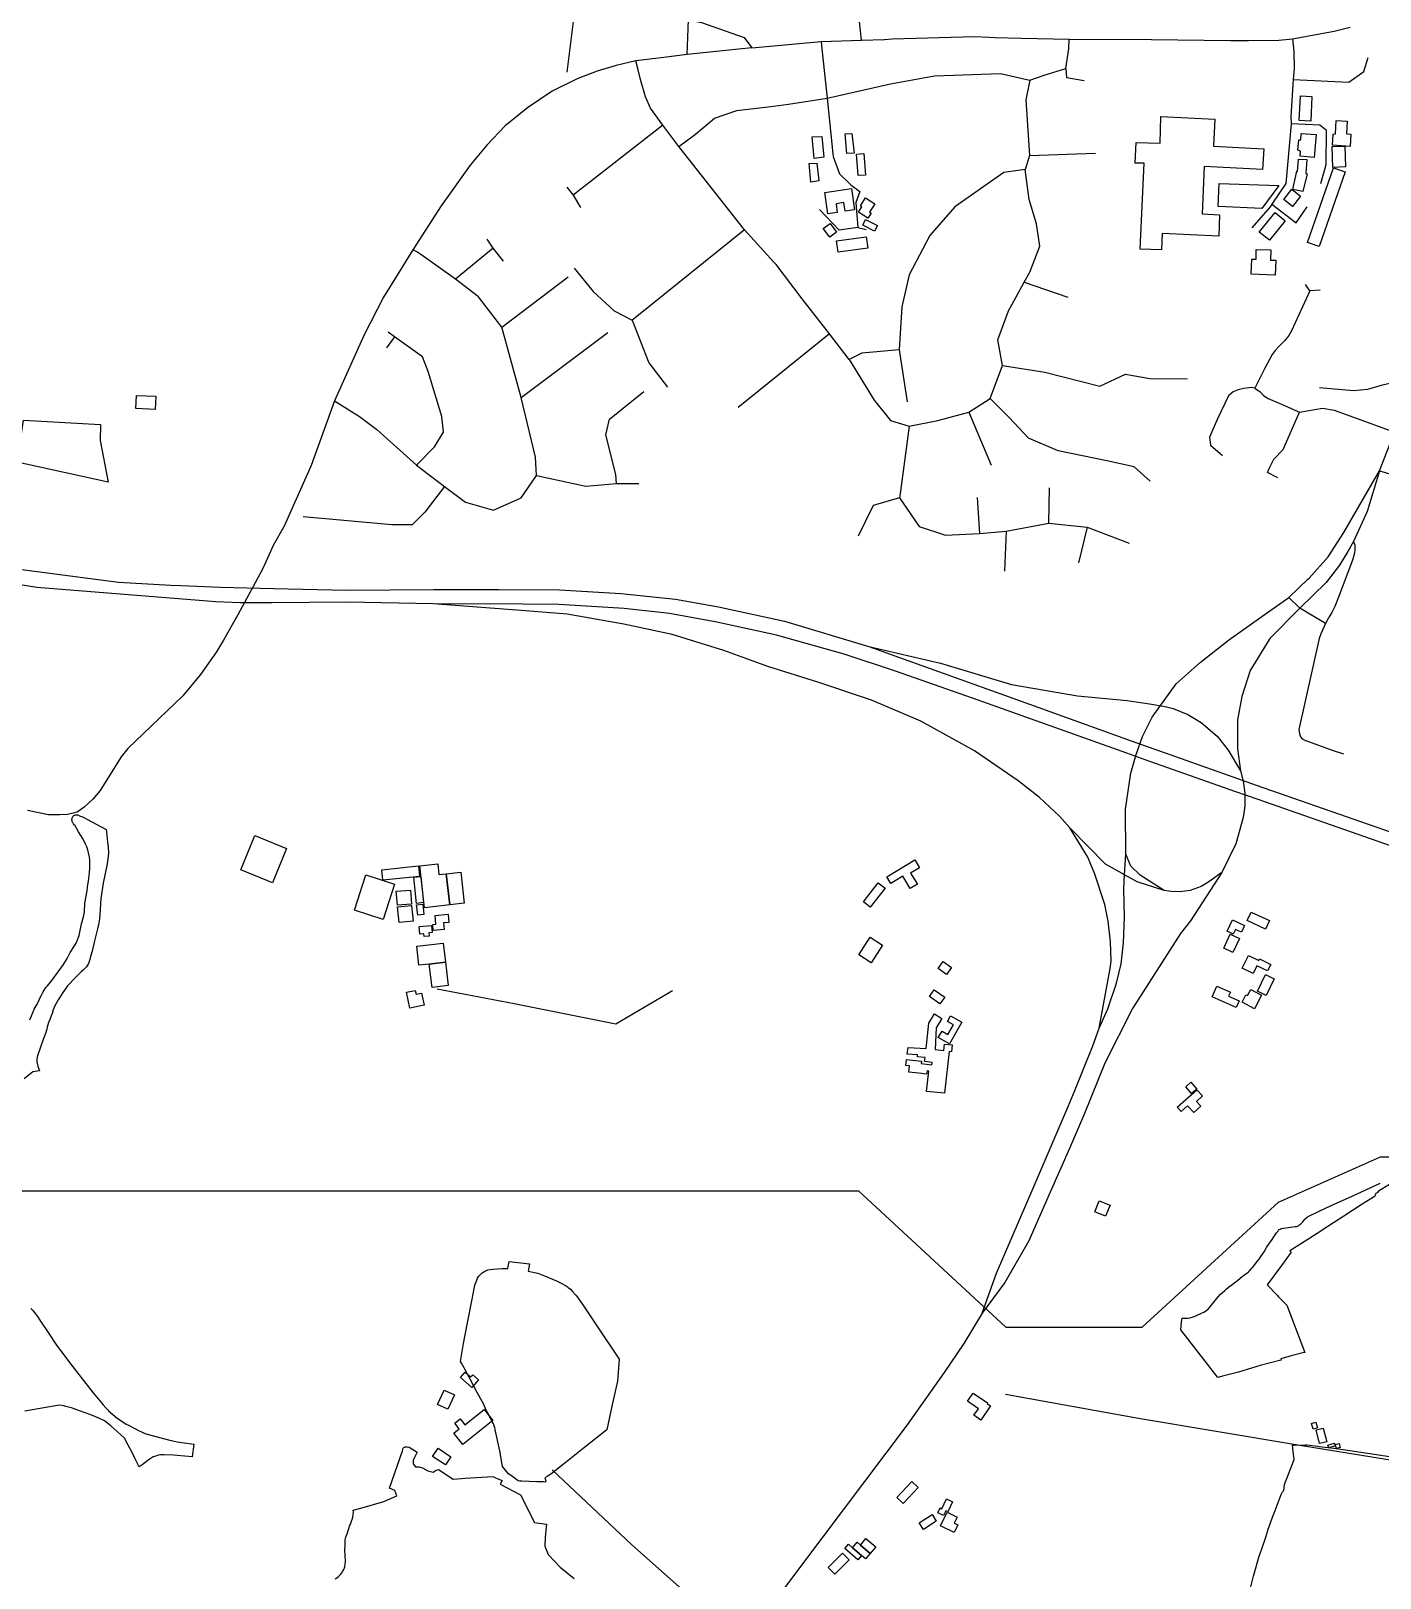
# Model space of a CAD drawing. Header units: metres. Extents: x 553506 to 563855, y 142925 to 150243.
# Drawn here: x 557246 to 558435, y 144234 to 145597 of the extents above; entities that cross this region are included whole.
import ezdxf

# ---------------------------------------------------------------- set-up
doc = ezdxf.new("R2010")
doc.units = ezdxf.units.M
for name, color, linetype in [('C-ANCIENT_WOODLAND', 94, 'Continuous'), ('C-BUILDINGS', 8, 'Continuous'), ('C-POWER_LINES', 6, 'Continuous'), ('C-ROADS', 33, 'Continuous'), ('C-WATERWAYS', 5, 'Continuous'), ('E-132KV-UGC-ALT', 8, 'Continuous')]:
    doc.layers.add(name, color=color, linetype=linetype)

msp = doc.modelspace()

# ---------------------------------------------------------------- linework, layer by layer
at = {"layer": 'C-ANCIENT_WOODLAND'}
for points in [[(557245.0999, 144725.4999), (557247.8999, 144732.5999), (557248.8999, 144735.0999), (557249.7999, 144736.5999), (557250.6999, 144737.9999), (557251.3999, 144739.2999), (557252.3999, 144741.2999), (557253.1999, 144743.2999), (557253.2999, 144743.4999), (557254.8999, 144746.7999), (557255.4999, 144747.9999), (557256.7999, 144750.3999), (557257.5999, 144751.7999), (557259.1999, 144753.9999), (557260.5999, 144755.6999), (557263.0999, 144758.8999), (557265.2999, 144761.4999), (557269.0999, 144766.5999), (557270.0999, 144767.9999), (557273.1999, 144772.2999), (557274.5999, 144774.3999), (557277.7999, 144779.5999), (557280.5999, 144784.8999), (557284.4999, 144790.8999), (557286.0999, 144793.6999), (557287.0999, 144796.0999), (557287.9999, 144798.4999), (557288.3999, 144799.9999), (557290.4999, 144810.0999), (557292.5999, 144817.4999), (557293.2999, 144820.6999), (557293.4999, 144828.3999), (557295.3999, 144839.2999), (557295.8999, 144842.7999), (557296.5999, 144847.8999), (557297.4999, 144855.2999), (557297.8999, 144859.2999), (557297.9999, 144861.2999), (557297.9999, 144864.6999), (557297.7999, 144866.6999), (557297.5999, 144868.7999), (557296.7999, 144872.7999), (557296.0999, 144875.2999), (557295.1999, 144877.8999), (557294.1999, 144880.3999), (557291.9999, 144884.6999), (557287.9999, 144891.3999), (557284.5999, 144896.9999), (557284.4999, 144897.1299), (557283.4999, 144898.3999), (557282.7999, 144899.3999), (557282.3999, 144900.1999), (557282.1999, 144901.0999), (557282.0999, 144902.0999), (557282.2999, 144903.2999), (557282.6999, 144904.2999), (557282.9999, 144904.7999), (557283.7999, 144905.5999), (557284.6999, 144905.9999), (557285.0999, 144906.0999), (557285.5999, 144906.1999), (557286.0999, 144906.1999), (557287.1999, 144906.0999), (557287.7999, 144905.8999), (557288.2999, 144905.6999), (557288.8999, 144905.4999), (557290.3999, 144904.8999), (557291.4999, 144904.3999), (557292.5999, 144903.7999), (557295.6999, 144901.9999), (557312.2599, 144893.3499), (557312.4799, 144891.6799), (557312.7799, 144887.9599), (557313.5399, 144882.2799), (557314.0699, 144877.9599), (557314.1899, 144872.2699), (557313.0399, 144863.0999), (557311.3999, 144854.4999), (557309.7099, 144846.0399), (557307.5699, 144832.6499), (557306.8499, 144823.0199), (557306.2799, 144814.3599), (557305.4299, 144809.6099), (557304.6299, 144805.8799), (557302.8899, 144798.7699), (557302.0799, 144795.3699), (557299.8799, 144786.0699), (557298.5399, 144781.2999), (557297.8499, 144778.8799), (557296.8399, 144775.2399), (557295.0599, 144772.3799), (557293.4499, 144770.7199), (557292.1099, 144769.4299), (557290.2899, 144767.8799), (557287.8299, 144765.6299), (557285.8999, 144763.5399), (557283.2199, 144760.8099), (557280.3999, 144757.6999), (557280.1999, 144757.4999), (557278.2999, 144755.4999), (557276.9999, 144753.7999), (557274.1999, 144749.5999), (557272.5999, 144747.3999), (557271.0999, 144745.0999), (557269.8999, 144743.2999), (557268.0999, 144740.0999), (557266.8999, 144737.4999), (557265.6999, 144734.3999), (557264.5999, 144731.2999), (557263.8999, 144729.1999), (557262.7999, 144726.5999), (557261.7999, 144723.9999), (557261.5999, 144723.3999), (557260.3999, 144719.0999), (557259.9999, 144717.2999), (557258.8999, 144713.6999), (557256.9999, 144709.1999), (557254.2999, 144701.4999), (557251.9999, 144694.7999), (557251.3999, 144692.6999), (557251.1999, 144690.5999), (557251.1999, 144688.5999), (557251.3999, 144687.2999), (557251.6999, 144685.9999), (557252.0999, 144684.6999), (557252.2999, 144683.9999), (557253.3999, 144680.7999), (557247.6999, 144679.8999), (557240.1599, 144673.5599)], [(558442.9299, 144580.6699), (558433.1399, 144574.5599), (558431.9399, 144573.2599), (558431.44, 144572.8599), (558430.9399, 144572.5599), (558430.5399, 144572.1599), (558430.24, 144571.5599), (558430.1399, 144571.2599), (558430.04, 144570.5599), (558430.1399, 144570.2599), (558428.7399, 144569.3599), (558417.84, 144562.5599), (558402.5399, 144552.7599), (558388.64, 144543.4599), (558379.24, 144537.4599), (558365.44, 144528.4599), (558355.2099, 144522.0399), (558356.24, 144521.0599), (558347.7399, 144509.2599), (558335.04, 144492.0599), (558343.84, 144482.9999), (558345.1399, 144481.6699), (558352.44, 144474.1599), (558368.35, 144432.6399), (558366.5399, 144432.1599), (558356.1399, 144429.4599), (558347.04, 144426.9599), (558347.36, 144425.8199), (558347.1399, 144425.7599), (558329.0099, 144421.0599), (558309.7799, 144415.2399), (558297.08, 144411.9399), (558291.5799, 144410.5399), (558259.04, 144452.5599), (558259.8, 144459.3199), (558260.1699, 144462.6599), (558262.84, 144462.6599), (558264.84, 144462.7599), (558266.7399, 144462.9599), (558266.9399, 144462.9599), (558269.1399, 144463.5599), (558271.84, 144464.4599), (558277.24, 144467.0599), (558277.84, 144467.3599), (558279.3399, 144468.1599), (558280.84, 144469.0599), (558282.3399, 144470.0599), (558283.3399, 144470.9599), (558284.3399, 144472.1599), (558291.84, 144481.5599), (558294.04, 144483.8599), (558295.44, 144485.1599), (558297.84, 144487.1599), (558299.1399, 144488.3599), (558302.5399, 144491.2599), (558302.7399, 144491.3599), (558305.5399, 144493.3599), (558308.24, 144495.4599), (558309.04, 144496.0599), (558313.44, 144499.8599), (558314.24, 144500.4599), (558317.24, 144502.4599), (558318.64, 144503.5599), (558319.64, 144504.5599), (558321.24, 144506.4599), (558322.24, 144507.5599), (558325.5399, 144511.4599), (558328.9399, 144516.0599), (558329.04, 144516.2599), (558331.64, 144520.1599), (558332.3399, 144521.3599), (558334.1399, 144524.3599), (558334.5399, 144524.9599), (558337.1399, 144528.7599), (558339.44, 144532.1599), (558340.9699, 144534.3299), (558343.44, 144537.8299), (558344.44, 144539.2599), (558344.44, 144539.2599), (558344.9399, 144540.0599), (558345.7399, 144540.7599), (558346.44, 144541.2599), (558347.44, 144541.6599), (558359.7399, 144543.4599), (558360.1399, 144543.4599), (558361.3399, 144543.6599), (558362.44, 144544.0599), (558362.9399, 144544.3599), (558363.44, 144544.7599), (558364.04, 144545.2599), (558364.84, 144545.9599), (558365.9399, 144546.9599), (558366.5399, 144547.5599), (558367.44, 144548.7599), (558368.44, 144549.9599), (558368.64, 144550.1599), (558370.5399, 144551.9599), (558381.64, 144557.2599), (558390.84, 144561.8599), (558407.44, 144568.9599), (558417.7399, 144573.8599), (558434.5399, 144581.6599), (558434.7399, 144581.7599)], [(557245.7899, 144471.2099), (557247.6, 144469.3999), (557249.8999, 144466.6999), (557251.6999, 144464.2999), (557253.8, 144460.8999), (557261.6999, 144449.1999), (557268, 144439.9999), (557273.8, 144432.0999), (557282, 144421.1999), (557292.4, 144407.9999), (557300.8999, 144397.0999), (557308.2, 144388.0999), (557309.6999, 144386.3999), (557311.8999, 144383.7999), (557314.2999, 144381.2999), (557314.4, 144381.1999), (557318, 144377.8999), (557321.8999, 144374.7999), (557322.0999, 144374.6999), (557326, 144371.9999), (557330, 144369.4999), (557331.2999, 144368.7999), (557338.2, 144365.1999), (557340.8, 144363.8999), (557343.4999, 144362.4999), (557346.4, 144361.2999), (557349.6, 144360.1999), (557356, 144358.3999), (557367.2999, 144355.4999), (557374.8999, 144353.8999), (557389.4499, 144351.7899), (557388.16, 144340.73), (557371.6999, 144341.9999), (557363, 144342.3999), (557360.4999, 144342.2999), (557358.0999, 144341.9999), (557357.8, 144341.8999), (557355.8, 144341.2999), (557354, 144340.4999), (557353.8, 144340.4999), (557351.8, 144339.2999), (557350.2, 144338.1999), (557344.12, 144333.6199), (557341.4, 144331.8999), (557340.6, 144333.5999), (557337.8, 144338.9999), (557334.8, 144345.0999), (557331.6999, 144350.8999), (557328.2999, 144356.9999), (557322, 144362.8999), (557316.2999, 144367.8999), (557310.8999, 144372.2999), (557305.8999, 144374.6999), (557298.8, 144377.4999), (557288.8, 144381.0999), (557281.8, 144383.6999), (557280.2999, 144384.1999), (557276.6999, 144385.0999), (557274.8999, 144385.4999), (557271.0999, 144385.9999), (557259, 144383.9999), (557240.6, 144380.9999)], [(557514.07, 144233.1871), (557515.3699, 144233.8771), (557515.5699, 144233.9871), (557516.9699, 144235.0871), (557517.3699, 144235.3871), (557518.87, 144236.9871), (557520.07, 144238.7871), (557520.5699, 144239.4871), (557521.5699, 144241.4871), (557522.47, 144243.6871), (557522.5699, 144244.1871), (557522.87, 144245.9871), (557523.07, 144247.6871), (557523.1699, 144249.1871), (557522.9699, 144253.3871), (557522.67, 144258.5871), (557522.7699, 144262.8871), (557522.87, 144266.7871), (557522.9699, 144267.5871), (557523.47, 144269.9871), (557523.67, 144270.5871), (557524.47, 144272.8871), (557527.07, 144280.2871), (557527.5699, 144281.3871), (557528.67, 144284.7871), (557528.87, 144285.3871), (557529.47, 144287.5871), (557529.87, 144289.8871), (557529.87, 144290.0871), (557530.07, 144291.8871), (557529.9699, 144293.6871), (557529.968, 144293.6982), (557536.757, 144295.4583), (557556.9471, 144301.1788), (557568.3881, 144306.2263), (557566.7056, 144310.9373), (557561.9699, 144312.8871), (557573.2599, 144345.9571), (557574.07, 144348.3871), (557574.5699, 144348.7871), (557575.1699, 144349.0871), (557575.7699, 144349.2871), (557577.4199, 144349.3671), (557579.2599, 144349.1071), (557586.3299, 144344.6771), (557582.6499, 144337.7471), (557582.6499, 144334.5971), (557584.7399, 144331.6671), (557587.6599, 144331.7771), (557590.99, 144330.8771), (557595.6, 144328.2871), (557600.3299, 144327.2171), (557602.9799, 144329.0171), (557605.07, 144329.3871), (557618.0699, 144321.0871), (557625.2645, 144321.566), (557628.4199, 144321.7761), (557653.2521, 144323.429), (557655.4, 144322.0471), (557659.5699, 144320.4171), (557661.0923, 144319.8678), (557659.3039, 144316.4401), (557677.3416, 144307.0506), (557689.6962, 144282.8356), (557700.3211, 144281.3531), (557699.0857, 144269.7398), (557698.8386, 144261.8328), (557701.5566, 144254.6671), (557712.1815, 144243.3009), (557724.5362, 144233.4173)], [(558319.13, 144220.0899), (558323.1399, 144235.3599), (558328.1399, 144252.9599), (558329.0399, 144255.4599), (558330.5399, 144259.6599), (558333.9399, 144269.7599), (558335.7399, 144275.7599), (558335.8399, 144275.9599), (558338.04, 144282.3599), (558339.9399, 144287.5599), (558342.24, 144293.3599), (558347.3399, 144307.3599), (558347.64, 144307.9599), (558348.3399, 144309.2599), (558348.7399, 144309.8599), (558349.84, 144310.9599), (558350.5399, 144316.1599), (558359.04, 144338.2599), (558357.8164, 144347.8357), (558357.4299, 144350.8599), (558358.8163, 144350.8826), (558369.04, 144351.0499), (558369.9399, 144351.0599), (558379.88, 144349.8999), (558381.04, 144349.7599), (558393.8399, 144348.1599), (558401.9399, 144347.0599), (558445.0399, 144340.6599)]]:
    msp.add_lwpolyline(points, dxfattribs=at)
msp.add_lwpolyline([(557630.6999, 144458.6999), (557634.2999, 144478.0999), (557635.8, 144485.6999), (557636.4999, 144488.7999), (557637.2, 144491.7999), (557637.4999, 144492.7999), (557638.4, 144495.3999), (557639.4, 144497.8999), (557640.6, 144499.6999), (557641.6999, 144500.8999), (557642.2999, 144501.4999), (557643.6, 144502.6999), (557645, 144503.6999), (557646.4999, 144504.5999), (557648.4999, 144505.2999), (557650.6, 144505.7999), (557652.8, 144506.0999), (557661.4, 144506.4999), (557666.1399, 144506.5699), (557667.2295, 144512.7701), (557685.2371, 144510.6517), (557684.15, 144504.3199), (557692.4999, 144502.3999), (557698.4999, 144499.9999), (557708.8999, 144495.7999), (557713.2, 144493.4999), (557716.8999, 144491.6999), (557718.8, 144490.3999), (557719.4, 144489.8999), (557721.2999, 144488.1999), (557723.2, 144486.2999), (557725.6999, 144483.3999), (557726, 144483.0999), (557727.4195, 144481.2072), (557728.0999, 144480.2999), (557732.2, 144474.5999), (557738.6999, 144464.6999), (557747.4, 144451.5999), (557760.6999, 144431.8999), (557764.1596, 144426.5375), (557762.6851, 144407.3853), (557757.8468, 144385.2099), (557753.4899, 144364.2899), (557732.59, 144347.9899), (557714.79, 144333.7899), (557703.99, 144325.4899), (557700.6779, 144323.3243), (557698.79, 144322.0899), (557699.6899, 144319.4899), (557699.47, 144318.1699), (557697.6899, 144318.4899), (557691.59, 144318.6899), (557684.99, 144318.7899), (557678.4899, 144319.1899), (557676.59, 144319.2899), (557675.1799, 144319.3599), (557670.6, 144322.8999), (557666.6, 144325.6999), (557661.43, 144331.9899), (557659.04, 144345.8399), (557655.1699, 144363.2299), (557655.07, 144364.1299), (557654.9699, 144365.1299), (557654.7699, 144366.0299), (557654.47, 144366.9299), (557654.1699, 144367.9299), (557653.7699, 144368.8299), (557653.47, 144369.7299), (557653.07, 144370.6299), (557651.9699, 144372.9299), (557650.3699, 144375.5299), (557649.5699, 144376.9299), (557646.87, 144382.4299), (557644.87, 144386.6299), (557639.1699, 144397.2299), (557633.07, 144409.0299), (557628.27, 144417.8399), (557627.5699, 144419.1299), (557625.2499, 144423.2099), (557624.4999, 144424.4999), (557627.0999, 144440.4999), (557630.6999, 144458.6999)], close=True, dxfattribs=at)
at = {"layer": 'C-BUILDINGS'}
for points in [[(558374.4583, 145539.161), (558373.4633, 145517.4273), (558363.3843, 145517.8847), (558364.3797, 145539.6073), (558374.4583, 145539.161)], [(558218.8412, 145480.3001), (558219.7795, 145498.6708), (558241.0015, 145497.9551), (558241.4015, 145521.5402), (558289.1172, 145519.2699), (558287.9813, 145495.2837), (558332.3291, 145492.91), (558331.0092, 145474.9059), (558279.5291, 145477.4384), (558277.8091, 145435.8492), (558293.2217, 145434.8213), (558292.6722, 145416.0952), (558242.6986, 145418.2961), (558242.0106, 145404.0622), (558223.2348, 145404.5972), (558226.9056, 145480.3035), (558218.8412, 145480.3001)], [(557971.3728, 145489.1382), (557964.9497, 145488.9853), (557963.3729, 145506.1545), (557969.3593, 145506.4053), (557971.3728, 145489.1382)], [(558376.6725, 145485.4614), (558364.2211, 145486.4133), (558364.5764, 145490.9986), (558362.2001, 145491.8491), (558362.9061, 145500.9416), (558364.7151, 145500.797), (558365.1599, 145506.5648), (558378.2353, 145505.5654), (558376.6725, 145485.4614)], [(558404.9212, 145506.1762), (558408.7751, 145505.95), (558408.1285, 145495.1564), (558392.6772, 145496.0826), (558393.2656, 145505.817), (558395.316, 145506.2364), (558396.0148, 145517.8329), (558405.5868, 145517.2597), (558404.9212, 145506.1762)], [(557942.9185, 145503.7452), (557944.6671, 145485.535), (557936.05, 145484.6247), (557934.2816, 145503.4798), (557942.9185, 145503.7452)], [(558403.4151, 145495.3562), (558404.0962, 145477.1133), (558392.946, 145476.6917), (558392.265, 145494.9347), (558403.4151, 145495.3562)], [(557931.6216, 145480.1035), (557938.4466, 145480.38), (557940.0558, 145464.6587), (557933.0373, 145463.6194), (557931.6216, 145480.1035)], [(557981.3204, 145469.7443), (557974.6844, 145469.4624), (557973.2656, 145488.3171), (557979.9017, 145488.8216), (557981.3204, 145469.7443)], [(558361.1733, 145473.1863), (558361.7844, 145473.1049), (558362.625, 145483.9601), (558370.1008, 145483.5449), (558369.2957, 145471.3107), (558370.2221, 145470.9831), (558366.5796, 145455.267), (558357.8168, 145457.2675), (558361.1733, 145473.1863)], [(558380.8931, 145406.8261), (558370.677, 145410.3622), (558393.6292, 145476.3121), (558403.8452, 145472.776), (558380.8931, 145406.8261)], [(557971.6421, 145439.1851), (557963.3266, 145438.0169), (557962.255, 145445.5745), (557955.2977, 145444.5927), (557956.3951, 145436.8802), (557948.1564, 145435.7144), (557945.4768, 145454.6304), (557968.9812, 145457.946), (557971.6421, 145439.1851)], [(558330.5662, 145440.4679), (558291.8662, 145442.2699), (558292.747, 145462.4975), (558345.3291, 145460.7559), (558330.5662, 145440.4679)], [(558349.6693, 145448.3798), (558356.892, 145457.3169), (558364.5234, 145451.1746), (558357.3003, 145442.2486), (558349.6693, 145448.3798)], [(557984.653, 145437.3257), (557986.2521, 145436.273), (557983.2904, 145431.8191), (557975.0445, 145437.2641), (557978.1464, 145441.9337), (557976.7111, 145442.8913), (557981.3039, 145449.7993), (557989.3931, 145444.4497), (557984.653, 145437.3257)], [(558337.0685, 145412.3986), (558328.1353, 145419.7028), (558342.179, 145436.7744), (558351.1125, 145429.4591), (558337.0685, 145412.3986)], [(557943.9328, 145422.7075), (557950.0726, 145427.3035), (557955.8405, 145419.6454), (557949.7011, 145415.0383), (557943.9328, 145422.7075)], [(557989.1953, 145420.3923), (557978.7672, 145425.6033), (557981.358, 145430.7469), (557991.7864, 145425.5248), (557989.1953, 145420.3923)], [(557957.0641, 145401.9089), (557955.6514, 145411.9156), (557981.9282, 145415.6058), (557983.3409, 145405.5991), (557957.0641, 145401.9089)], [(558325.4934, 145395.7926), (558325.4316, 145404.3829), (558338.4451, 145404.0381), (558338.1596, 145394.914), (558342.8561, 145394.8138), (558342.1342, 145381.6919), (558321.0961, 145382.5463), (558321.7269, 145395.6766), (558325.4934, 145395.7926)], [(557355.469, 145263.4571), (557338.4728, 145264.1166), (557338.9194, 145275.8052), (557355.9222, 145275.1571), (557355.469, 145263.4571)], [(557239.4381, 145253.9855), (557307.2333, 145249.9941), (557306.8484, 145236.0591), (557309.6241, 145222.1541), (557314.1672, 145199.4106), (557229.6845, 145217.7273), (557232.044, 145230.6876), (557235.7778, 145230.045), (557239.4381, 145253.9855)], [(557458.9192, 144846.4694), (557430.8955, 144857.9205), (557443.2385, 144887.959), (557471.269, 144876.5082), (557458.9192, 144846.4694)], [(558028.9694, 144859.631), (558021.0366, 144854.8574), (558026.976, 144845.0566), (558020.7264, 144841.2808), (558014.1531, 144852.1305), (558003.48, 144845.7034), (557999.95, 144851.5382), (558024.8055, 144866.5148), (558028.9694, 144859.631)], [(557556.3809, 144814.1409), (557530.954, 144822.3323), (557540.9948, 144853.291), (557566.4147, 144845.0995), (557556.3809, 144814.1409)], [(557588.3362, 144851.9929), (557556.1293, 144848.6018), (557555.1622, 144857.7875), (557587.3691, 144861.1787), (557588.3362, 144851.9929)], [(557591.8923, 144828.8632), (557585.5812, 144828.2246), (557583.2403, 144851.1912), (557589.5511, 144851.841), (557591.8923, 144828.8632)], [(557605.4373, 144853.6635), (557611.9483, 144854.3974), (557615.0504, 144826.9131), (557592.826, 144824.4177), (557588.667, 144861.2852), (557604.3802, 144863.0468), (557605.4373, 144853.6635)], [(557627.7043, 144828.5254), (557615.0504, 144826.9131), (557611.9483, 144854.3974), (557624.7795, 144855.7034), (557627.7043, 144828.5254)], [(557581.346, 144827.6384), (557568.9479, 144826.5795), (557567.8834, 144838.9453), (557580.2885, 144840.0045), (557581.346, 144827.6384)], [(557985.5011, 144824.7946), (557979.3584, 144829.6031), (557992.4791, 144846.3002), (557998.6218, 144841.4917), (557985.5011, 144824.7946)], [(557582.6941, 144812.6436), (557570.3343, 144811.4745), (557569.0436, 144825.0577), (557581.4033, 144826.2267), (557582.6941, 144812.6436)], [(557592.2763, 144818.3908), (557586.7888, 144817.8108), (557585.8174, 144826.9074), (557591.3119, 144827.4876), (557592.2763, 144818.3908)], [(557614.2639, 144811.4967), (557609.4991, 144811.0724), (557610.0316, 144805.1121), (557600.5021, 144804.2635), (557600.025, 144809.5577), (557602.8503, 144809.8112), (557602.1411, 144817.6582), (557613.6167, 144818.6889), (557614.2639, 144811.4967)], [(558312.4828, 144802.7662), (558307.2237, 144805.2198), (558305.2937, 144801.1091), (558299.8005, 144803.6668), (558304.4878, 144813.6498), (558315.2331, 144808.6384), (558312.4828, 144802.7662)], [(558333.5829, 144805.6531), (558317.604, 144813.1967), (558321.125, 144820.6173), (558337.1112, 144813.0629), (558333.5829, 144805.6531)], [(557599.6091, 144802.5889), (557596.6516, 144802.309), (557596.9293, 144799.4127), (557592.5143, 144798.988), (557592.2873, 144801.3739), (557588.5348, 144801.014), (557587.895, 144807.739), (557599.0132, 144808.7921), (557599.6091, 144802.5889)], [(557986.1327, 144775.7877), (557975.2903, 144782.8335), (557985.452, 144798.3935), (557996.2941, 144791.3588), (557986.1327, 144775.7877)], [(558302.6705, 144801.1062), (558310.6341, 144797.3781), (558304.8432, 144785.0684), (558296.8796, 144788.7965), (558302.6705, 144801.1062)], [(557611.0928, 144776.4301), (557596.9627, 144774.8172), (557587.7475, 144773.7556), (557585.8298, 144790.447), (557609.182, 144793.1216), (557611.0928, 144776.4301)], [(558322.728, 144766.5205), (558313.211, 144771.169), (558318.7006, 144782.3565), (558327.7275, 144777.9489), (558328.3857, 144779.2936), (558338.3005, 144774.4459), (558335.4899, 144768.7166), (558326.0655, 144773.3123), (558322.728, 144766.5205)], [(557599.339, 144754.1221), (557596.9627, 144774.8172), (557611.0928, 144776.4301), (557613.4757, 144755.7463), (557599.339, 144754.1221)], [(558052.7429, 144765.5367), (558045.1716, 144770.8466), (558049.5755, 144777.0921), (558057.1469, 144771.7823), (558052.7429, 144765.5367)], [(558301.1982, 144746.4584), (558310.5528, 144742.3168), (558307.9622, 144736.483), (558286.6293, 144745.9208), (558290.8362, 144755.377), (558302.8076, 144750.0806), (558301.1982, 144746.4584)], [(558334.2872, 144747.1212), (558326.4993, 144750.8213), (558333.5185, 144765.495), (558341.2995, 144761.7947), (558334.2872, 144747.1212)], [(557585.2935, 144748.149), (557590.0745, 144749.1859), (557592.3952, 144738.5169), (557579.8796, 144735.8072), (557576.818, 144749.8814), (557584.5526, 144751.5542), (557585.2935, 144748.149)], [(558046.8671, 144739.8134), (558037.7202, 144746.3102), (558041.8853, 144752.1367), (558051.0321, 144745.6398), (558046.8671, 144739.8134)], [(558330.1907, 144747.4847), (558324.0065, 144735.4523), (558312.99, 144741.0897), (558316.4089, 144747.7392), (558317.9298, 144746.9625), (558320.6955, 144752.3343), (558330.1907, 144747.4847)], [(558037.0512, 144722.5611), (558042.0373, 144730.8057), (558048.4113, 144726.6722), (558043.657, 144718.6239), (558042.6554, 144699.5502), (558050.1799, 144698.7242), (558050.7808, 144704.2073), (558057.5961, 144703.4708), (558056.941, 144697.474), (558054.8774, 144697.7), (558050.8459, 144660.9036), (558035.0859, 144662.467), (558037.0569, 144680.5021), (558035.4661, 144680.8205), (558035.1391, 144677.8054), (558028.1344, 144678.5584), (558022.3506, 144679.1931), (558019.4026, 144679.5143), (558020.0155, 144685.0646), (558016.8922, 144685.4026), (558017.478, 144690.6961), (558030.505, 144689.2824), (558030.2645, 144687.0936), (558039.656, 144686.0689), (558039.8733, 144688.1012), (558033.2601, 144688.8662), (558033.7424, 144692.5205), (558027.0664, 144693.0498), (558027.0854, 144694.7087), (558018.0731, 144695.2331), (558018.7398, 144701.3081), (558034.5857, 144700.3594), (558037.0512, 144722.5611)], [(558053.8288, 144712.6928), (558058.7271, 144721.2909), (558053.4517, 144724.2784), (558056.2393, 144729.1721), (558066.1926, 144723.5237), (558055.2604, 144704.3562), (558045.4209, 144709.9413), (558048.6669, 144715.6282), (558053.8288, 144712.6928)], [(558272.8032, 144653.7639), (558276.6782, 144649.4647), (558270.4626, 144643.8976), (558265.0086, 144649.9513), (558259.2696, 144644.8108), (558255.887, 144648.5686), (558273.1855, 144664.0706), (558278.1541, 144658.5586), (558272.8032, 144653.7639)], [(558273.0985, 144664.6244), (558268.5752, 144660.6677), (558263.3417, 144666.6057), (558267.8576, 144670.5733), (558273.0985, 144664.6244)], [(558192.7502, 144552.6796), (558183.2723, 144556.506), (558187.2387, 144566.2886), (558196.7166, 144562.4623), (558192.7502, 144552.6796)], [(557633.3641, 144410.9581), (557635.1832, 144413.0061), (557640.3097, 144408.4888), (557634.3859, 144401.8186), (557624.5495, 144410.4987), (557628.6543, 144415.1209), (557633.3641, 144410.9581)], [(557613.2192, 144382.5609), (557604.1272, 144386.812), (557610.0771, 144399.4819), (557619.176, 144395.231), (557613.2192, 144382.5609)], [(558088.363, 144387.6429), (558091.4798, 144385.4794), (558082.7956, 144373.0365), (558076.7623, 144377.225), (558080.7361, 144382.912), (558071.1571, 144389.5625), (558076.2362, 144396.8416), (558088.7317, 144388.1662), (558088.363, 144387.6429)], [(557626.3851, 144351.5344), (557618.5404, 144361.4219), (557623.3491, 144365.2198), (557619.3758, 144370.2288), (557624.1435, 144373.9921), (557628.1751, 144368.907), (557645.2446, 144382.3852), (557653.038, 144372.5741), (557626.3851, 144351.5344)], [(558379.4602, 144366.1614), (558375.787, 144365.0354), (558374.2776, 144369.9751), (558377.9438, 144371.1008), (558379.4602, 144366.1614)], [(558387.6013, 144353.9691), (558381.2345, 144352.3929), (558378.2426, 144364.3543), (558384.609, 144365.9416), (558387.6013, 144353.9691)], [(557611.1557, 144333.4827), (557599.8436, 144341.0046), (557604.7137, 144348.2769), (557616.0185, 144340.7658), (557611.1557, 144333.4827)], [(558395.1501, 144350.3285), (558389.3553, 144348.5807), (558388.6537, 144350.9186), (558394.4415, 144352.6662), (558395.1501, 144350.3285)], [(558399.471, 144348.8255), (558396.176, 144347.9116), (558395.1684, 144351.5533), (558398.4637, 144352.4562), (558399.471, 144348.8255)], [(558027.7311, 144313.6141), (558014.4778, 144299.5952), (558008.8946, 144304.8438), (558022.1479, 144318.8627), (558027.7311, 144313.6141)], [(558053.7047, 144292.0751), (558051.958, 144292.9118), (558049.9842, 144288.8445), (558044.9277, 144291.2934), (558047.0464, 144295.6546), (558048.5517, 144294.9329), (558052.7296, 144303.5421), (558058.0271, 144300.9893), (558053.7047, 144292.0751)], [(558059.4895, 144282.0915), (558062.5914, 144280.6399), (558059.4643, 144274.0329), (558047.404, 144279.6944), (558053.1258, 144291.7902), (558062.0842, 144287.5803), (558059.4895, 144282.0915)], [(558043.6415, 144283.975), (558032.2363, 144276.7463), (558028.5461, 144282.5428), (558039.9444, 144289.7713), (558043.6415, 144283.975)], [(557976.748, 144262.9433), (557985.4333, 144255.5529), (557981.2863, 144250.7176), (557977.7951, 144253.6822), (557969.7056, 144260.5789), (557973.8453, 144265.4251), (557976.748, 144262.9433)], [(557990.2959, 144261.2338), (557985.4333, 144255.5529), (557976.748, 144262.9433), (557981.6176, 144268.6244), (557990.2959, 144261.2338)], [(557954.3042, 144237.2231), (557948.3733, 144243.0844), (557960.9215, 144255.7013), (557966.8523, 144249.8401), (557954.3042, 144237.2231)], [(557969.7056, 144260.5789), (557977.7951, 144253.6822), (557974.5196, 144249.8531), (557962.91, 144259.7469), (557966.1925, 144263.5762), (557969.7056, 144260.5789)]]:
    msp.add_lwpolyline(points, close=True, dxfattribs=at)
at = {"layer": 'C-POWER_LINES'}
for points in [[(557603.9551, 144753.0059), (557671.7146, 144739.9249), (557761.1983, 144722.1803), (557811.3327, 144751.4096)], [(558104.5576, 144395.8649), (558221.7376, 144374.7614), (558362.1678, 144351.1156), (558450.712, 144336.7147), (558536.1716, 144343.1887), (558629.5759, 144350.6549), (558737.4576, 144361.8864), (558846.8461, 144371.208), (558949.5458, 144380.0913), (559047.9747, 144388.8446), (559117.2015, 144389.4839), (559181.2329, 144472.9696), (559248.3138, 144557.7637), (559226.7566, 144657.0309)], [(557705.1364, 144329.2302), (557775.2888, 144262.9793), (557822.3475, 144221.385)]]:
    msp.add_lwpolyline(points, dxfattribs=at)
at = {"layer": 'C-ROADS'}
for points in [[(557824.0784, 145576.144), (557825.4142, 145606.6693), (557826.9183, 145631.2565)], [(557977.7856, 145588.8461), (557973.3932, 145630.0357), (557955.0565, 145629.7393)], [(557825.4142, 145606.6693), (557836.7423, 145604.2459), (557874.2269, 145591.1845), (557881.1387, 145582.0256)], [(557881.1387, 145582.0256), (557942.2703, 145587.4318), (557977.7856, 145588.8461), (557998.1168, 145589.3375), (558004.8556, 145589.9119), (558077.3929, 145591.9643), (558090.5503, 145591.2448), (558095.6152, 145591.2114), (558118.7078, 145590.6085), (558160.7587, 145589.6541), (558233.3653, 145589.4625), (558302.8088, 145588.4178), (558318.5926, 145588.4921), (558345.3912, 145588.6054), (558357.3603, 145589.909), (558394.1031, 145596.6617), (558408.2587, 145600.0919)], [(557942.2703, 145587.4318), (557942.8553, 145581.1393), (557947.4488, 145537.4961), (557952.4743, 145488.4461), (557952.7023, 145486.2605), (557958.3367, 145470.8855), (557966.4541, 145463.0214), (557968.5015, 145461.0364), (557976.1942, 145455.3852), (557972.8558, 145445.6665), (557974.6055, 145423.7836), (557958.0452, 145421.1935), (557940.8426, 145439.5074)], [(557947.4488, 145537.4961), (558003.3982, 145550.1785), (558042.0634, 145557.2104), (558100.1175, 145559.441), (558125.8882, 145553.4112), (558138.6311, 145557.7543), (558157.6538, 145563.7264), (558160.3877, 145581.0282), (558160.7587, 145589.6541)], [(558357.3603, 145589.909), (558358.5114, 145578.8815), (558358.8425, 145563.822), (558358.0898, 145553.9712), (558355.9279, 145521.5282), (558356.1577, 145514.9798), (558351.6125, 145462.4965), (558339.291, 145444.2425), (558337.7261, 145441.9127), (558321.7434, 145423.3012)], [(557881.1387, 145582.0256), (557858.3343, 145579.6223), (557824.0784, 145576.144), (557803.5947, 145573.5562), (557778.8056, 145570.4135), (557761.6466, 145566.3809), (557744.7768, 145561.3556)], [(558358.0898, 145553.9712), (558407.0588, 145551.6516), (558420.3168, 145561.0642), (558424.1443, 145573.4917)], [(556463.4529, 145562.992), (556476.9502, 145546.4971), (556599.5693, 145423.2988), (556733.0191, 145318.9975), (556902.2443, 145222.9699), (557021.4291, 145177.0713), (557055.4748, 145163.9434), (557118.5207, 145146.4711), (557181.1027, 145132.5245), (557231.0908, 145123.2686), (557323.0597, 145111.3468), (557369.2517, 145108.665), (557377.9407, 145108.163), (557412.9395, 145106.6748)], [(557744.7768, 145561.3556), (557727.2125, 145554.5728), (557705.3447, 145543.7515), (557683.3429, 145529.0865), (557663.6929, 145513.2249), (557647.5804, 145496.2699), (557632.8376, 145478.6669), (557607.3914, 145442.65), (557582.4699, 145403.8781), (557568.6191, 145381.5725), (557556.743, 145362.3882), (557539.6095, 145329.1975), (557513.2915, 145270.9062), (557492.7853, 145213.9952), (557469.1289, 145160.5715), (557459.4684, 145143.4698), (557453.101, 145129.6076), (557449.6912, 145122.1798), (557428.3978, 145082.4737)], [(558010.7859, 145315.7688), (557977.9937, 145312.8577), (557966.919, 145307.4645), (557949.4447, 145330.055), (557925.5871, 145360.986), (557902.5816, 145391.0529), (557900.3428, 145393.5774), (557874.6584, 145421.6032), (557849.8204, 145453.2835), (557825.7538, 145483.997), (557816.675, 145495.1596), (557802.671, 145513.8838), (557791.703, 145528.9506), (557787.4644, 145538.7482), (557783.0513, 145554.0051), (557780.8474, 145562.6854), (557778.8056, 145570.4135)], [(558157.6538, 145563.7264), (558158.3044, 145555.7664), (558173.986, 145553.2551)], [(557409.0205, 145093.9449), (557251.2993, 145106.5579), (557197.6046, 145115.0993), (557147.9954, 145126.1478), (557098.3219, 145139.3095), (557050.1793, 145154.3437), (556898.956, 145212.6859), (556727.297, 145309.8415), (556591.4429, 145414.0808), (556466.3363, 145540.1863), (556453.2149, 145556.5145)], [(558125.8882, 145553.4112), (558122.4772, 145536.2889), (558125.8513, 145487.088), (558121.9181, 145474.6575), (558103.1427, 145472.2324), (558059.8244, 145442.0407), (558037.9947, 145416.5613), (558019.7497, 145382.0882), (558013.2236, 145353.6514), (558010.7859, 145315.7688), (558018.0964, 145270.2282)], [(557816.675, 145495.1596), (557831.3584, 145505.7941), (557848.3285, 145520.0827), (557867.9341, 145526.6726), (557900.2307, 145530.6474), (557913.3933, 145532.2649), (557947.4488, 145537.4961)], [(557802.671, 145513.8838), (557723.7475, 145452.0956)], [(558382.2818, 145462.3174), (558387.0675, 145479.293), (558387.5255, 145509.146), (558381.4676, 145513.9344), (558356.1577, 145514.9798)], [(558125.8513, 145487.088), (558183.9693, 145489.0877)], [(558102.0652, 145302.1481), (558097.767, 145324.7762), (558107.1899, 145350.2081), (558113.708, 145362.0614), (558121.1271, 145375.5451), (558125.9562, 145384.3192), (558134.8514, 145407.3421), (558131.8471, 145427.016), (558125.5644, 145448.2141), (558121.9181, 145474.6575)], [(557718.1224, 145459.2129), (557723.7475, 145452.0956), (557730.1812, 145441.4193)], [(558339.291, 145444.2425), (558360.6727, 145427.6835), (558370.2428, 145441.9351)], [(557974.6055, 145423.7836), (557981.7162, 145421.8208)], [(557662.4292, 145394.1208), (557653.1383, 145405.3662), (557647.7948, 145413.3381)], [(557874.6584, 145421.6032), (557779.8673, 145345.3368), (557775.6421, 145341.935)], [(557513.2915, 145270.9062), (557535.4688, 145257.0728), (557550.7457, 145245.6434), (557585.7524, 145214.4404), (557610.3479, 145195.4393), (557628.7826, 145181.6361), (557653.6128, 145174.6068), (557677.8922, 145185.5351), (557691.5064, 145205.2961), (557690.6043, 145221.2507), (557677.9758, 145273.7961), (557660.9195, 145335.933), (557640.4433, 145362.7174), (557620.1737, 145378.2116), (557589.5333, 145400.0323), (557586.0939, 145402.2529), (557582.4699, 145403.8781)], [(557653.1383, 145405.3662), (557620.1737, 145378.2116)], [(557724.5746, 145387.758), (557741.2488, 145367.2679), (557759.7903, 145350.2075), (557775.6421, 145341.935), (557790.3274, 145304.4446), (557806.7823, 145282.913)], [(557660.9195, 145335.933), (557719.2028, 145380.2364)], [(558121.1271, 145375.5451), (558159.4491, 145362.4002)], [(558381.8193, 145368.3679), (558372.5811, 145367.8607), (558356.6239, 145332.5218), (558354.1589, 145328.5282), (558350.3186, 145323.7687), (558345.3745, 145318.9642), (558342.1462, 145315.2253), (558339.6707, 145311.799), (558332.887, 145299.0468), (558324.1255, 145282.1491), (558329.027, 145279.0279), (558332.0423, 145275.6038), (558336.1171, 145272.9803), (558345.5948, 145268.8982), (558363.4897, 145261.1022), (558383.9515, 145264.4371), (558394.226, 145262.8728), (558440.1915, 145245.9809), (558447.3016, 145243.3731)], [(558372.5811, 145367.8607), (558368.9494, 145373.3582)], [(557566.3597, 145327.5021), (557559.2102, 145317.7226)], [(557585.7524, 145214.4404), (557601.467, 145230.4926), (557609.4815, 145243.3148), (557607.8578, 145257.0324), (557595.8323, 145296.7862), (557590.9866, 145309.7373), (557566.3597, 145327.5021), (557560.702, 145331.5802)], [(557677.9758, 145273.7961), (557754.1796, 145331.3263)], [(557949.4447, 145330.055), (557869.1091, 145265.0048)], [(557966.919, 145307.4645), (557988.9671, 145271.7034), (558003.3027, 145253.6131), (558019.6599, 145248.718), (558045.0237, 145253.6936), (558072.4104, 145261.1245), (558090.9567, 145273.0695), (558102.0652, 145302.1481)], [(558102.0652, 145302.1481), (558139.1758, 145296.111), (558187.5794, 145283.8217), (558210.1723, 145294.5004), (558231.8016, 145290.5807), (558264.8293, 145290.3955)], [(558459.4862, 145290.1265), (558452.9942, 145288.5685), (558435.6144, 145284.4156), (558423.5727, 145280.9059), (558411.244, 145279.9027), (558381.2047, 145282.5274)], [(557761.7502, 145198.1471), (557761.3116, 145206.0579), (557752.6211, 145241.0278), (557755.804, 145254.6926), (557785.855, 145279.2433)], [(558232.1853, 145200.1745), (558217.9788, 145212.9037), (558193.8043, 145218.1475), (558150.9054, 145227.0112), (558124.7441, 145238.1819), (558107.6816, 145256.2215), (558090.9567, 145273.0695)], [(558324.1255, 145282.1491), (558321.4875, 145282.6355), (558314.605, 145281.9449), (558309.5838, 145280.7775), (558305.0428, 145278.7789), (558300.9193, 145275.4911), (558291.3515, 145255.2408), (558284.2478, 145239.0175), (558285.1008, 145231.9875), (558295.704, 145222.9316)], [(558072.4104, 145261.1245), (558091.8581, 145214.4213)], [(558344.5598, 145203.2676), (558335.2975, 145207.846), (558336.9421, 145211.2244), (558341.0868, 145219.7328), (558349.1247, 145228.1051), (558363.4897, 145261.1022)], [(558019.6599, 145248.718), (558011.9853, 145191.42), (558011.212, 145185.631), (558028.6779, 145160.3804), (558051.7309, 145152.7084), (558081.699, 145154.2309), (558105.0591, 145156.1402), (558142.6605, 145163.2847), (558176.4001, 145159.537), (558213.4439, 145145.7075)], [(558434.2346, 145209.3585), (558438.8469, 145221.2982), (558447.3016, 145243.3731), (558450.3577, 145251.3361)], [(557691.5064, 145205.2961), (557734.81, 145195.751), (557761.7502, 145198.1471), (557781.5002, 145198.2524)], [(558301.1242, 145060.0923), (558330.3135, 145081.0136), (558354.0772, 145097.7613), (558371.008, 145113.7866), (558372.0477, 145114.7758), (558388.9583, 145133.494), (558402.7649, 145154.8767), (558416.9094, 145179.364), (558434.2346, 145209.3585)], [(558434.2346, 145209.3585), (558423.3297, 145173.4962), (558411.2919, 145146.9257), (558406.3031, 145138.3468), (558398.803, 145126.1401), (558386.9795, 145110.9954), (558363.9477, 145088.2044), (558337.3708, 145061.7317), (558320.2727, 145033.4141), (558312.8821, 145010.3705), (558309.0753, 144989.9749), (558309.0385, 144964.3642)], [(558434.2346, 145209.3585), (558444.153, 145206.4143), (558488.9453, 145193.115), (558546.5899, 145176.1055)], [(557610.3479, 145195.4393), (557593.032, 145172.7492), (557581.9642, 145161.6364), (557563.9511, 145161.6852), (557485.8983, 145168.698)], [(558142.6605, 145163.2847), (558143.5064, 145194.4517)], [(558011.212, 145185.631), (557988.052, 145178.8089), (557974.7263, 145151.7437)], [(558079.5292, 145185.895), (558081.699, 145154.2309)], [(558105.0591, 145156.1402), (558103.7406, 145120.7739)], [(558176.4001, 145159.537), (558168.9575, 145128.167)], [(558411.2919, 145146.9257), (558412.3361, 145143.6858), (558412.4629, 145139.5717), (558412.0726, 145136.7995), (558410.2977, 145130.6123), (558398.0245, 145098.0579), (558394.8118, 145089.7229), (558392.0182, 145084.584), (558389.2064, 145079.8117), (558386.6376, 145074.8688), (558382.4611, 145065.803), (558380.9497, 145061.5048), (558363.0234, 144981.2858), (558363.6432, 144977.7434), (558364.5231, 144975.066), (558366.0849, 144973.1886), (558368.2747, 144972.0429), (558392.2887, 144963.2), (558402.4708, 144959.8855)], [(557412.9395, 145106.6748), (557459.6022, 145105.5329)], [(557459.6022, 145105.5329), (557524.2522, 145104.2749), (557601.0809, 145104.8267), (557658.1185, 145104.7838), (557711.677, 145104.3677), (557765.6663, 145101.3165), (557813.8771, 145096.241), (557851.874, 145089.6168), (557909.8061, 145076.8606), (557984.2278, 145054.4727)], [(558386.6376, 145074.8688), (558363.9477, 145088.2044), (558354.0772, 145097.7613)], [(557428.3978, 145082.4737), (557415.5678, 145060.1332), (557409.5885, 145049.811), (557395.4904, 145029.8134), (557379.8877, 145011.2055), (557331.2242, 144964.563), (557325.4725, 144957.3085), (557306.8559, 144927.6794), (557300.6358, 144919.9543), (557292.7609, 144913.0467), (557286.6091, 144908.5735), (557278.1285, 144906.6001), (557271.016, 144906.0932), (557261.4037, 144906.3556), (557243.0822, 144910.0578)], [(557458.0922, 145092.9436), (557430.4464, 145093.0095), (557409.0205, 145093.9449)], [(558211.3529, 144960.4554), (558080.56, 145007.2502), (558007.6187, 145032.8654), (557962.4017, 145047.7029), (557902.7383, 145064.6568), (557850.1494, 145076.0746), (557808.5243, 145083.5335), (557768.7303, 145088.0883), (557710.9967, 145091.659), (557679.7465, 145091.7911), (557600.2638, 145092.2363), (557524.5824, 145093.5004), (557458.0922, 145092.9436)], [(558030.1085, 144988.6928), (557986.5488, 145007.176), (557940.1016, 145022.8885), (557895.213, 145037.0578), (557856.4703, 145050.8708), (557810.8328, 145065.0734), (557768.333, 145074.1418), (557718.4547, 145082.9507), (557681.6244, 145085.9833), (557600.2638, 145092.2363)], [(558210.2845, 144911.2959), (558215.1611, 144943.0878), (558219.5943, 144959.5071), (558225.2416, 144975.1178), (558233.7914, 144992.3316), (558254.9198, 145021.5408), (558276.2119, 145040.4269), (558301.1242, 145060.0923)], [(557984.2278, 145054.4727), (558115.0528, 145007.6988), (558215.4039, 144971.5652)], [(557984.2278, 145054.4727), (558047.2386, 145039.9153)], [(558047.2386, 145039.9153), (558109.8478, 145021.1393), (558168.1036, 145011.1004), (558211.869, 145006.8712), (558231.3367, 145004.1314)], [(558231.3367, 145004.1314), (558245.2502, 145001.6215), (558252.3843, 145000.0603)], [(558161.2002, 144894.894), (558152.0251, 144905.0403), (558134.5265, 144921.5305), (558115.656, 144936.2312), (558077.1572, 144962.5376), (558030.1085, 144988.6928)], [(558252.3843, 145000.0603), (558265.2436, 144994.7578), (558277.0166, 144987.7078), (558291.0915, 144975.6425), (558300.7315, 144963.3516)], [(558227.6251, 144954.7236), (558211.3529, 144960.4554)], [(558215.4039, 144971.5652), (558231.1548, 144965.9508)], [(558231.1548, 144965.9508), (558304.9312, 144939.641)], [(558300.7315, 144963.3516), (558311.7788, 144945.1162)], [(558309.0385, 144964.3642), (558311.7788, 144945.1162)], [(558306.6818, 144926.8623), (558227.6251, 144954.7236)], [(558304.9312, 144939.641), (558325.3999, 144932.3469)], [(558311.7788, 144945.1162), (558313.8493, 144936.0313), (558315.5807, 144925.4669), (558315.4149, 144914.0426), (558313.8484, 144904.0333), (558307.6308, 144880.8255)], [(558325.3999, 144932.3469), (558490.7528, 144874.9262), (558548.2682, 144855.1858), (558582.0135, 144844.9855), (558618.7453, 144835.7124), (558649.1618, 144829.795), (558687.8529, 144823.2316), (558728.6945, 144817.937), (558758.6588, 144815.3452), (558783.1745, 144814.5442), (558811.6253, 144814.2988), (558834.1679, 144814.4165), (558869.3801, 144815.8607), (558899.5576, 144818.3737), (558928.8104, 144821.6041), (558989.217, 144829.4819), (559092.6341, 144842.6869)], [(558327.1884, 144919.703), (558306.6818, 144926.8623)], [(559093.8295, 144830.9597), (558991.525, 144817.7335), (558929.1817, 144809.5954), (558899.1588, 144806.152), (558869.0242, 144804.2858), (558834.1305, 144803.1743), (558811.5322, 144802.8212), (558795.4528, 144802.9477), (558781.5843, 144803.0648), (558757.2526, 144804.2499), (558725.5798, 144806.6665), (558686.8488, 144811.57), (558646.4046, 144818.2685), (558614.7579, 144824.6043), (558577.8883, 144833.8064), (558543.9295, 144844.5789), (558485.6711, 144864.3632), (558327.1884, 144919.703)], [(558209.5241, 144853.2643), (558210.512, 144871.6254), (558210.2845, 144911.2959)], [(558187.225, 144718.387), (558196.8857, 144770.905), (558197.5937, 144777.4488), (558197.1841, 144794.3979), (558195.124, 144812.6985), (558192.062, 144827.1843), (558183.3826, 144853.9513), (558177.1531, 144868.8516), (558161.2002, 144894.894)], [(558209.5241, 144853.2643), (558192.5639, 144862.7035), (558161.2002, 144894.894)], [(558307.6308, 144880.8255), (558295.1188, 144855.2981)], [(558244.242, 144839.6194), (558223.2774, 144853.0198), (558214.9386, 144860.9881), (558210.512, 144871.6254)], [(558209.5161, 144816.2466), (558208.993, 144840.9719), (558209.5241, 144853.2643)], [(558244.242, 144839.6194), (558220.6715, 144847.2301), (558209.5241, 144853.2643)], [(558295.1188, 144855.2981), (558283.5984, 144847.3196), (558276.9828, 144843.1648), (558267.3017, 144839.5167), (558258.5675, 144838.5133), (558250.6898, 144838.7716), (558244.242, 144839.6194)], [(558295.1188, 144855.2981), (558267.4615, 144812.9661)], [(558187.225, 144718.387), (558194.7531, 144735.1797), (558202.3944, 144758.0638), (558206.5166, 144775.0522), (558208.6686, 144793.5493), (558209.5161, 144816.2466)], [(558267.4615, 144812.9661), (558258.7986, 144801.6921), (558216.39, 144735.6341)], [(558216.39, 144735.6341), (558192.0278, 144687.3382), (558174.2968, 144643.1419), (558161.0874, 144612.2735), (558144.0727, 144573.6531), (558125.1875, 144530.7904), (558103.8657, 144494.3527), (558084.08, 144467.3335)], [(558084.08, 144467.3335), (558096.5303, 144502.441), (558129.7334, 144579.5114), (558159.8404, 144649.3972), (558165.7661, 144663.4806), (558181.4721, 144702.7842), (558187.225, 144718.387)], [(558084.08, 144467.3335), (558067.7653, 144440.499), (558050.4758, 144414.8701), (558018.0437, 144368.8647), (557923.8719, 144244.0346), (557865.2732, 144165.6297), (557828.0573, 144118.3214), (557765.3903, 144045.6359), (557740.7435, 144014.1174), (557732.9398, 144002.3477), (557725.4805, 143990.9782), (557719.537, 143979.2321), (557713.2783, 143966.5861), (557681.9161, 143893.2482), (557663.223, 143825)]]:
    msp.add_lwpolyline(points, dxfattribs=at)
at = {"layer": 'C-WATERWAYS'}
msp.add_lwpolyline([(557718.5339, 145560.6838), (557731.4932, 145666.4686), (557768.1615, 145821.4622), (557802.817, 145865.6315), (557800.3368, 145907.4587), (557832.3492, 146017.3905)], dxfattribs=at)
at = {"layer": 'E-132KV-UGC-ALT'}
msp.add_lwpolyline([(557025, 144575), (557975, 144575), (558105, 144455), (558225, 144455), (558345, 144565), (558435, 144605), (558495, 144605), (558615, 144715), (559075, 144715), (559185, 144815), (559295, 144815), (559335, 144775), (559375, 144515), (559465, 144515), (559575, 144635), (559715, 144715), (559925, 144715), (560055, 144635), (560475, 144285), (560525, 144265)], dxfattribs=at)

doc.saveas('drawing.dxf')
